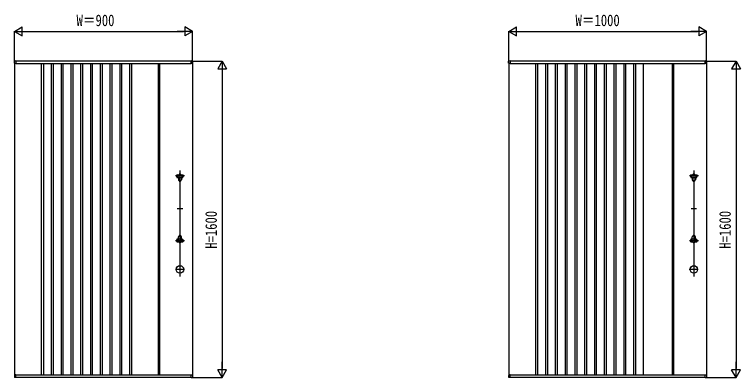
# Model space of a CAD drawing. Units: millimetres, scale not verified. Extents: x -8410 to 8410, y -5940 to 5940.
# Drawn here: x -1410 to 2263, y -150 to 1685 of the extents above; entities that cross this region are included whole.
import ezdxf
from ezdxf.enums import TextEntityAlignment as Align

# ---------------------------------------------------------------- set-up
doc = ezdxf.new("R2010")
doc.units = ezdxf.units.MM
doc.header["$LTSCALE"] = 30
for name, color, linetype in [('0-2_YKK_12', 2, 'Continuous'), ('0-3_YKK_A1', 4, 'Continuous'), ('0-4_YKK_D', 6, 'Continuous')]:
    doc.layers.add(name, color=color, linetype=linetype)
doc.styles.add('ＭＳ ゴシック', font='')
doc.styles.get('ＭＳ ゴシック').set_extended_font_data('MS Gothic')

msp = doc.modelspace()

# ---------------------------------------------------------------- linework, layer by layer
at = {"layer": '0-2_YKK_12'}
for p, q in [((-573.46, 896.84), (-573.46, 360.54)), ((2026.54, 896.84), (2026.54, 360.54)), ((-550.46, 869), (-595.7, 869)), ((-557.97, 860), (-588.86, 860)), ((2049.54, 869), (2004.3, 869)), ((2042.03, 860), (2011.14, 860)), ((-587.72, 705), (-559.2, 705)), ((2012.28, 705), (2040.8, 705)), ((-550.46, 541), (-595.7, 541)), ((-588.84, 550), (-560.32, 550)), ((2049.54, 541), (2004.3, 541)), ((2011.16, 550), (2039.68, 550)), ((-551.08, 396), (-596.32, 396)), ((2048.92, 396), (2003.68, 396))]:
    msp.add_line(p, q, dxfattribs=at)
at = {"layer": '0-3_YKK_A1'}
for p, q in [((-1410.26, 1446.76), (-1410.26, 1448.64)), ((-1410.26, 1439.92), (-1410.26, 1446.76)), ((-1410.01, 1439.51), (-1410.01, 1439.51)), ((-1410.01, 1439.5), (-1410.01, 1438.69)), ((-1409.96, 1438.47), (-1409.96, -138.46)), ((-1408.85, 1437.86), (-1409.05, 1437.87)), ((-1403.17, 1450.49), (-1408.85, 1450.14)), ((-1403.17, 1437.51), (-1408.85, 1437.86)), ((-1402.96, 1450.29), (-1402.96, 1448.34)), ((-516.96, 1450), (-1402.96, 1450)), ((-1402.96, 1438), (-516.96, 1438)), ((-1274.96, 1438), (-1274.96, -138)), ((-1264.46, 1438), (-1264.46, -138)), ((-1224.46, 1438), (-1224.46, -138)), ((-1214.96, 1438), (-1214.96, -138)), ((-1174.96, 1438), (-1174.96, -138)), ((-1165.46, 1438), (-1165.46, -138)), ((-1125.46, 1438), (-1125.46, -138)), ((-1115.96, 1438), (-1115.96, -138)), ((-1075.96, 1438), (-1075.96, -138)), ((-1066.46, 1438), (-1066.46, -138)), ((-1026.46, 1438), (-1026.46, -138)), ((-1016.96, 1438), (-1016.96, -138)), ((-976.96, 1438), (-976.96, -138)), ((-967.46, 1438), (-967.46, -138)), ((-927.46, 1438), (-927.46, -138)), ((-917.96, 1438), (-917.96, -138)), ((-877.96, 1438), (-877.96, -138)), ((-868.46, 1438), (-868.46, -138)), ((-828.46, 1438), (-828.46, -138)), ((-817.96, 1438), (-817.96, -138)), ((-682.96, 1438), (-682.96, -138)), ((-675.96, 1438), (-675.96, -138)), ((-516.96, 1448.34), (-516.96, 1450.29)), ((-516.96, 1447.06), (-516.96, 1448.34)), ((-516.96, 1438.31), (-516.96, 1447.06)), ((-516.96, 1437.71), (-516.96, 1438.31)), ((-511.07, 1450.14), (-516.75, 1450.49)), ((-511.07, 1437.86), (-516.75, 1437.51)), ((-510.87, 1437.87), (-511.07, 1437.86)), ((-509.96, 1438.44), (-509.96, -138.46)), ((-509.91, 1439.51), (-509.91, 1439.5)), ((-509.91, 1438.69), (-509.91, 1439.5)), ((-509.66, 1448.64), (-509.66, 1446.76)), ((-509.66, 1446.76), (-509.66, 1439.92)), ((1089.74, 1446.76), (1089.74, 1448.64)), ((1089.74, 1439.92), (1089.74, 1446.76)), ((1089.99, 1439.51), (1089.99, 1439.51)), ((1089.99, 1439.5), (1089.99, 1438.69)), ((1090.04, 1438.47), (1090.04, -138.46)), ((1091.15, 1437.86), (1090.95, 1437.87)), ((1096.83, 1450.49), (1091.15, 1450.14)), ((1096.83, 1437.51), (1091.15, 1437.86)), ((1097.04, 1450.29), (1097.04, 1448.34)), ((2083.04, 1450), (1097.04, 1450)), ((1097.04, 1438), (2083.04, 1438)), ((1225.04, 1438), (1225.04, -138)), ((1236.04, 1438), (1236.04, -138)), ((1276.04, 1438), (1276.04, -138)), ((1285.54, 1438), (1285.54, -138)), ((1325.54, 1438), (1325.54, -138)), ((1335.04, 1438), (1335.04, -138)), ((1375.04, 1438), (1375.04, -138)), ((1384.54, 1438), (1384.54, -138)), ((1424.54, 1438), (1424.54, -138)), ((1434.04, 1438), (1434.04, -138)), ((1474.04, 1438), (1474.04, -138)), ((1483.54, 1438), (1483.54, -138)), ((1523.54, 1438), (1523.54, -138)), ((1533.04, 1438), (1533.04, -138)), ((1573.04, 1438), (1573.04, -138)), ((1582.54, 1438), (1582.54, -138)), ((1622.54, 1438), (1622.54, -138)), ((1632.04, 1438), (1632.04, -138)), ((1672.04, 1438), (1672.04, -138)), ((1681.54, 1438), (1681.54, -138)), ((1721.54, 1438), (1721.54, -138)), ((1731.04, 1438), (1731.04, -138)), ((1771.04, 1438), (1771.04, -138)), ((1917.04, 1438), (1917.04, -138)), ((1924.04, 1438), (1924.04, -138)), ((2083.04, 1448.34), (2083.04, 1450.29)), ((2083.04, 1447.06), (2083.04, 1448.34)), ((2083.04, 1438.31), (2083.04, 1447.06)), ((2083.04, 1437.71), (2083.04, 1438.31)), ((2088.93, 1450.14), (2083.25, 1450.49)), ((2088.93, 1437.86), (2083.25, 1437.51)), ((2089.13, 1437.87), (2088.93, 1437.86)), ((2090.04, 1438.44), (2090.04, -138.46)), ((2090.09, 1439.51), (2090.09, 1439.5)), ((2090.09, 1438.69), (2090.09, 1439.5)), ((2090.34, 1448.64), (2090.34, 1446.76)), ((2090.34, 1446.76), (2090.34, 1439.92)), ((-590.96, 871), (-590.96, 867)), ((-590.96, 871), (-590.96, 867)), ((-587.96, 874), (-577.71, 874)), ((-587.96, 874), (-577.71, 874)), ((-577.71, 846), (-578.46, 846)), ((-577.71, 846), (-578.46, 846)), ((-577.71, 875.5), (-577.71, 874)), ((-577.71, 875.5), (-577.71, 874)), ((-577.71, 844.5), (-577.71, 846)), ((-577.71, 844.5), (-577.71, 846)), ((-572.21, 878.5), (-574.71, 878.5)), ((-572.21, 878.5), (-574.71, 878.5)), ((-569.21, 844.5), (-569.21, 846)), ((-568.46, 846), (-569.21, 846)), ((-569.21, 844.5), (-569.21, 846)), ((-568.46, 846), (-569.21, 846)), ((-568.83, 874), (-558.58, 874)), ((-568.83, 874), (-558.58, 874)), ((-565.46, 864), (-565.46, 849)), ((-565.46, 864), (-558.96, 864)), ((-565.46, 864), (-565.46, 849)), ((-565.46, 864), (-558.96, 864)), ((-565.08, 864), (-558.58, 864)), ((-565.08, 864), (-558.58, 864)), ((-555.96, 871), (-555.96, 867)), ((-555.96, 871), (-555.96, 867)), ((2009.04, 871), (2009.04, 867)), ((2009.04, 871), (2009.04, 867)), ((2012.04, 874), (2022.29, 874)), ((2012.04, 874), (2022.29, 874)), ((2022.29, 846), (2021.54, 846)), ((2022.29, 846), (2021.54, 846)), ((2022.29, 875.5), (2022.29, 874)), ((2022.29, 875.5), (2022.29, 874)), ((2022.29, 844.5), (2022.29, 846)), ((2022.29, 844.5), (2022.29, 846)), ((2027.79, 878.5), (2025.29, 878.5)), ((2027.79, 878.5), (2025.29, 878.5)), ((2030.79, 844.5), (2030.79, 846)), ((2031.54, 846), (2030.79, 846)), ((2030.79, 844.5), (2030.79, 846)), ((2031.54, 846), (2030.79, 846)), ((2031.17, 874), (2041.42, 874)), ((2031.17, 874), (2041.42, 874)), ((2034.54, 864), (2034.54, 849)), ((2034.54, 864), (2041.04, 864)), ((2034.54, 864), (2034.54, 849)), ((2034.54, 864), (2041.04, 864)), ((2034.92, 864), (2041.42, 864)), ((2034.92, 864), (2041.42, 864)), ((2044.04, 871), (2044.04, 867)), ((2044.04, 871), (2044.04, 867)), ((-572.21, 841.5), (-574.71, 841.5)), ((-572.21, 841.5), (-574.71, 841.5)), ((2027.79, 841.5), (2025.29, 841.5)), ((2027.79, 841.5), (2025.29, 841.5)), ((-577.71, 564), (-578.46, 564)), ((-577.71, 564), (-578.46, 564)), ((-577.71, 565.5), (-577.71, 564)), ((-577.71, 565.5), (-577.71, 564)), ((-572.21, 568.5), (-574.71, 568.5)), ((-572.21, 568.5), (-574.71, 568.5)), ((-569.21, 565.5), (-569.21, 564)), ((-569.21, 565.5), (-569.21, 564)), ((-568.46, 564), (-569.21, 564)), ((-568.46, 564), (-569.21, 564)), ((-565.46, 546), (-565.46, 561)), ((-565.46, 546), (-565.46, 561)), ((2022.29, 564), (2021.54, 564)), ((2022.29, 564), (2021.54, 564)), ((2022.29, 565.5), (2022.29, 564)), ((2022.29, 565.5), (2022.29, 564)), ((2027.79, 568.5), (2025.29, 568.5)), ((2027.79, 568.5), (2025.29, 568.5)), ((2030.79, 565.5), (2030.79, 564)), ((2030.79, 565.5), (2030.79, 564)), ((2031.54, 564), (2030.79, 564)), ((2031.54, 564), (2030.79, 564)), ((2034.54, 546), (2034.54, 561)), ((2034.54, 546), (2034.54, 561)), ((-590.96, 539), (-590.96, 543)), ((-590.96, 539), (-590.96, 543)), ((-587.96, 536), (-577.71, 536)), ((-587.96, 536), (-577.71, 536)), ((-577.71, 534.5), (-577.71, 536)), ((-577.71, 534.5), (-577.71, 536)), ((-572.21, 531.5), (-574.71, 531.5)), ((-572.21, 531.5), (-574.71, 531.5)), ((-568.83, 536), (-558.58, 536)), ((-568.83, 536), (-558.58, 536)), ((-565.46, 546), (-558.96, 546)), ((-565.46, 546), (-558.96, 546)), ((-565.08, 546), (-558.58, 546)), ((-565.08, 546), (-558.58, 546)), ((-555.96, 539), (-555.96, 543)), ((-555.96, 539), (-555.96, 543)), ((2009.04, 539), (2009.04, 543)), ((2009.04, 539), (2009.04, 543)), ((2012.04, 536), (2022.29, 536)), ((2012.04, 536), (2022.29, 536)), ((2022.29, 534.5), (2022.29, 536)), ((2022.29, 534.5), (2022.29, 536)), ((2027.79, 531.5), (2025.29, 531.5)), ((2027.79, 531.5), (2025.29, 531.5)), ((2031.17, 536), (2041.42, 536)), ((2031.17, 536), (2041.42, 536)), ((2034.54, 546), (2041.04, 546)), ((2034.54, 546), (2041.04, 546)), ((2034.92, 546), (2041.42, 546)), ((2034.92, 546), (2041.42, 546)), ((2044.04, 539), (2044.04, 543)), ((2044.04, 539), (2044.04, 543)), ((-1410.26, -139.9), (-1410.26, -146.75)), ((-1410.26, -146.75), (-1410.26, -148.63)), ((-1410.01, -139.49), (-1410.01, -138.68)), ((-1410.01, -139.49), (-1410.01, -139.49)), ((-1408.85, -137.85), (-1409.05, -137.86)), ((-1403.17, -137.5), (-1408.85, -137.85)), ((-516.96, -138), (-1402.96, -138)), ((-516.75, -137.5), (-511.07, -137.85)), ((-511.07, -137.85), (-510.87, -137.86)), ((-509.91, -139.49), (-509.91, -138.68)), ((-509.91, -139.49), (-509.91, -139.49)), ((-509.66, -139.9), (-509.66, -146.75)), ((-509.66, -146.75), (-509.66, -148.63)), ((1089.74, -139.9), (1089.74, -146.75)), ((1089.74, -146.75), (1089.74, -148.63)), ((1089.99, -139.49), (1089.99, -138.68)), ((1089.99, -139.49), (1089.99, -139.49)), ((1091.15, -137.85), (1090.95, -137.86)), ((1096.83, -137.5), (1091.15, -137.85)), ((2083.04, -138), (1097.04, -138)), ((2083.25, -137.5), (2088.93, -137.85)), ((2088.93, -137.85), (2089.13, -137.86)), ((2090.09, -139.49), (2090.09, -138.68)), ((2090.09, -139.49), (2090.09, -139.49)), ((2090.34, -139.9), (2090.34, -146.75)), ((2090.34, -146.75), (2090.34, -148.63)), ((-1403.17, -150.47), (-1408.85, -150.13)), ((-1402.96, -150.28), (-1402.96, -148.33)), ((-516.96, -150), (-1402.96, -150)), ((-516.96, -150.28), (-516.96, -148.33)), ((-516.75, -150.47), (-511.07, -150.13)), ((1096.83, -150.47), (1091.15, -150.13)), ((1097.04, -150.28), (1097.04, -148.33)), ((2083.04, -150), (1097.04, -150)), ((2083.04, -150.28), (2083.04, -148.33)), ((2083.25, -150.47), (2088.93, -150.13))]:
    msp.add_line(p, q, dxfattribs=at)
for points in [[(-1402.96, 1448.34), (-1402.96, 1447.06), (-1402.96, 1438.31), (-1402.96, 1437.71)], [(1097.04, 1448.34), (1097.04, 1447.06), (1097.04, 1438.31), (1097.04, 1437.71)], [(-587.96, 864), (-581.46, 864), (-581.46, 849)], [(-587.96, 864), (-581.46, 864), (-581.46, 849)], [(-569.21, 875.5), (-569.21, 874), (-558.96, 874)], [(-569.21, 875.5), (-569.21, 874), (-558.96, 874)], [(2012.04, 864), (2018.54, 864), (2018.54, 849)], [(2012.04, 864), (2018.54, 864), (2018.54, 849)], [(2030.79, 875.5), (2030.79, 874), (2041.04, 874)], [(2030.79, 875.5), (2030.79, 874), (2041.04, 874)], [(-587.96, 546), (-581.46, 546), (-581.46, 561)], [(-587.96, 546), (-581.46, 546), (-581.46, 561)], [(2012.04, 546), (2018.54, 546), (2018.54, 561)], [(2012.04, 546), (2018.54, 546), (2018.54, 561)], [(-569.21, 534.5), (-569.21, 536), (-558.96, 536)], [(-569.21, 534.5), (-569.21, 536), (-558.96, 536)], [(2030.79, 534.5), (2030.79, 536), (2041.04, 536)], [(2030.79, 534.5), (2030.79, 536), (2041.04, 536)], [(-1402.96, -148.33), (-1402.96, -147.04), (-1402.96, -138.3), (-1402.96, -137.7)], [(-516.96, -148.33), (-516.96, -147.04), (-516.96, -138.3), (-516.96, -137.7)], [(1097.04, -148.33), (1097.04, -147.04), (1097.04, -138.3), (1097.04, -137.7)], [(2083.04, -148.33), (2083.04, -147.04), (2083.04, -138.3), (2083.04, -137.7)]]:
    msp.add_lwpolyline(points, dxfattribs=at)
for centre in [(-573.46, 396), (-573.46, 396), (2026.54, 396), (2026.54, 396)]:
    msp.add_circle(centre, 19, dxfattribs=at)
for centre, radius, start, end in [((-1408.76, 1448.64), 1.5, 93.5, 180), ((-1409.76, 1439.92), 0.5, 180, 239.5472), ((-1409.11, 1438.77), 0.899, 184.96451, 275.08436), ((-1403.16, 1450.29), 0.2, 0, 93.5), ((-1403.16, 1437.71), 0.2, 266.5, 0), ((-516.76, 1450.29), 0.2, 86.5, 180), ((-516.76, 1437.71), 0.2, 180, 273.5), ((-511.16, 1448.64), 1.5, 0, 86.5), ((-510.77, 1438.73), 0.859, 263.28535, 357.42347), ((-510.16, 1439.92), 0.5, 300.4528, 0), ((1091.24, 1448.64), 1.5, 93.5, 180), ((1090.24, 1439.92), 0.5, 180, 239.5472), ((1090.89, 1438.77), 0.899, 184.96451, 275.08436), ((1096.84, 1450.29), 0.2, 0, 93.5), ((1096.84, 1437.71), 0.2, 266.5, 0), ((2083.24, 1450.29), 0.2, 86.5, 180), ((2083.24, 1437.71), 0.2, 180, 273.5), ((2088.84, 1448.64), 1.5, 0, 86.5), ((2089.23, 1438.73), 0.859, 263.28535, 357.42347), ((2089.84, 1439.92), 0.5, 300.4528, 0), ((-587.96, 871), 3, 90, 180), ((-587.96, 871), 3, 90, 180), ((-587.96, 867), 3, 180, 270), ((-587.96, 867), 3, 180, 270), ((-578.46, 849), 3, 180, 270), ((-578.46, 849), 3, 180, 270), ((-574.71, 875.5), 3, 90, 180), ((-574.71, 875.5), 3, 90, 180), ((-572.21, 875.5), 3, 0, 90), ((-572.21, 875.5), 3, 0, 90), ((-568.46, 849), 3, 270, 0), ((-568.46, 849), 3, 270, 0), ((-558.96, 871), 3, 0, 90), ((-558.96, 871), 3, 0, 90), ((-558.96, 867), 3, 270, 0), ((-558.96, 867), 3, 270, 0), ((2012.04, 871), 3, 90, 180), ((2012.04, 871), 3, 90, 180), ((2012.04, 867), 3, 180, 270), ((2012.04, 867), 3, 180, 270), ((2021.54, 849), 3, 180, 270), ((2021.54, 849), 3, 180, 270), ((2025.29, 875.5), 3, 90, 180), ((2025.29, 875.5), 3, 90, 180), ((2027.79, 875.5), 3, 0, 90), ((2027.79, 875.5), 3, 0, 90), ((2031.54, 849), 3, 270, 0), ((2031.54, 849), 3, 270, 0), ((2041.04, 871), 3, 0, 90), ((2041.04, 871), 3, 0, 90), ((2041.04, 867), 3, 270, 0), ((2041.04, 867), 3, 270, 0), ((-574.71, 844.5), 3, 180, 270), ((-574.71, 844.5), 3, 180, 270), ((-572.21, 844.5), 3, 270, 0), ((-572.21, 844.5), 3, 270, 0), ((2025.29, 844.5), 3, 180, 270), ((2025.29, 844.5), 3, 180, 270), ((2027.79, 844.5), 3, 270, 0), ((2027.79, 844.5), 3, 270, 0), ((-578.46, 561), 3, 90, 180), ((-578.46, 561), 3, 90, 180), ((-574.71, 565.5), 3, 90, 180), ((-574.71, 565.5), 3, 90, 180), ((-572.21, 565.5), 3, 0, 90), ((-572.21, 565.5), 3, 0, 90), ((-568.46, 561), 3, 0, 90), ((-568.46, 561), 3, 0, 90), ((2021.54, 561), 3, 90, 180), ((2021.54, 561), 3, 90, 180), ((2025.29, 565.5), 3, 90, 180), ((2025.29, 565.5), 3, 90, 180), ((2027.79, 565.5), 3, 0, 90), ((2027.79, 565.5), 3, 0, 90), ((2031.54, 561), 3, 0, 90), ((2031.54, 561), 3, 0, 90), ((-587.96, 543), 3, 90, 180), ((-587.96, 543), 3, 90, 180), ((-587.96, 539), 3, 180, 270), ((-587.96, 539), 3, 180, 270), ((-574.71, 534.5), 3, 180, 270), ((-574.71, 534.5), 3, 180, 270), ((-572.21, 534.5), 3, 270, 0), ((-572.21, 534.5), 3, 270, 0), ((-558.96, 543), 3, 0, 90), ((-558.96, 543), 3, 0, 90), ((-558.96, 539), 3, 270, 0), ((-558.96, 539), 3, 270, 0), ((2012.04, 543), 3, 90, 180), ((2012.04, 543), 3, 90, 180), ((2012.04, 539), 3, 180, 270), ((2012.04, 539), 3, 180, 270), ((2025.29, 534.5), 3, 180, 270), ((2025.29, 534.5), 3, 180, 270), ((2027.79, 534.5), 3, 270, 0), ((2027.79, 534.5), 3, 270, 0), ((2041.04, 543), 3, 0, 90), ((2041.04, 543), 3, 0, 90), ((2041.04, 539), 3, 270, 0), ((2041.04, 539), 3, 270, 0), ((-1409.76, -139.9), 0.5, 120.4528, 180), ((-1409.11, -138.75), 0.899, 84.91564, 175.03549), ((-1403.16, -137.7), 0.2, 0, 93.5), ((-516.76, -137.7), 0.2, 86.5, 180), ((-510.81, -138.75), 0.899, 4.96451, 95.08436), ((-510.16, -139.9), 0.5, 0, 59.5472), ((1090.24, -139.9), 0.5, 120.4528, 180), ((1090.89, -138.75), 0.899, 84.91564, 175.03549), ((1096.84, -137.7), 0.2, 0, 93.5), ((2083.24, -137.7), 0.2, 86.5, 180), ((2089.19, -138.75), 0.899, 4.96451, 95.08436), ((2089.84, -139.9), 0.5, 0, 59.5472), ((-1408.76, -148.63), 1.5, 180, 266.5), ((-1403.16, -150.28), 0.2, 266.5, 0), ((-516.76, -150.28), 0.2, 180, 273.5), ((-511.16, -148.63), 1.5, 273.5, 0), ((1091.24, -148.63), 1.5, 180, 266.5), ((1096.84, -150.28), 0.2, 266.5, 0), ((2083.24, -150.28), 0.2, 180, 273.5), ((2088.84, -148.63), 1.5, 273.5, 0)]:
    msp.add_arc(centre, radius, start, end, dxfattribs=at)
at = {"layer": '0-4_YKK_D'}
for p, q in [((-1409.96, 1600), (-1370.99, 1622.5)), ((-1370.99, 1577.5), (-1370.99, 1622.5)), ((-509.96, 1600), (-548.93, 1622.5)), ((-548.93, 1622.5), (-548.93, 1577.5)), ((1090.04, 1600), (1129.01, 1622.5)), ((1129.01, 1577.5), (1129.01, 1622.5)), ((2090.04, 1600), (2051.07, 1622.5)), ((2051.07, 1622.5), (2051.07, 1577.5)), ((-1409.96, 1439.47), (-1409.96, 1601)), ((-1409.96, 1600), (-1370.99, 1577.5)), ((-1409.96, 1600), (-1332.02, 1600)), ((-1364.96, 1600), (-554.96, 1600)), ((-509.96, 1600), (-587.9, 1600)), ((-509.96, 1600), (-548.93, 1577.5)), ((-509.96, 1439.44), (-509.96, 1601)), ((1090.04, 1439.47), (1090.04, 1601)), ((1090.04, 1600), (1129.01, 1577.5)), ((1090.04, 1600), (1167.98, 1600)), ((1135.04, 1600), (2045.04, 1600)), ((2090.04, 1600), (2012.1, 1600)), ((2090.04, 1600), (2051.07, 1577.5)), ((2090.04, 1439.44), (2090.04, 1601)), ((-515.96, 1450), (-358.96, 1450)), ((-359.96, 1450), (-382.46, 1411.03)), ((-359.96, 1450), (-337.46, 1411.03)), ((-359.96, 1450), (-359.96, 1372.06)), ((2084.04, 1450), (2241.04, 1450)), ((2240.04, 1450), (2217.54, 1411.03)), ((2240.04, 1450), (2262.54, 1411.03)), ((2240.04, 1450), (2240.04, 1372.06)), ((-382.46, 1411.03), (-337.46, 1411.03)), ((-359.96, 1405), (-359.96, -105)), ((2217.54, 1411.03), (2262.54, 1411.03)), ((2240.04, 1405), (2240.04, -105)), ((-359.96, -150), (-359.96, -72.06)), ((2240.04, -150), (2240.04, -72.06)), ((-359.96, -150), (-382.46, -111.03)), ((-337.46, -111.03), (-382.46, -111.03)), ((-359.96, -150), (-337.46, -111.03)), ((2240.04, -150), (2217.54, -111.03)), ((2262.54, -111.03), (2217.54, -111.03)), ((2240.04, -150), (2262.54, -111.03)), ((-515.96, -150), (-358.96, -150)), ((2084.04, -150), (2241.04, -150))]:
    msp.add_line(p, q, dxfattribs=at)

# ---------------------------------------------------------------- texts
at = {"layer": '0-4_YKK_D', "style": 'ＭＳ ゴシック', "width": 0.8}
for s, p in [('W＝900', (-1096.49, 1609)), ('W＝1000', (1427.91, 1609))]:
    msp.add_text(s, height=58.65, dxfattribs=at).set_placement(p, align=Align.BOTTOM_LEFT)
for p in [(-368.96, 500.67), (2231.04, 500.67)]:
    msp.add_text('H=1600', height=58.65, rotation=90, dxfattribs=at).set_placement(p, align=Align.BOTTOM_LEFT)

doc.saveas('drawing.dxf')
